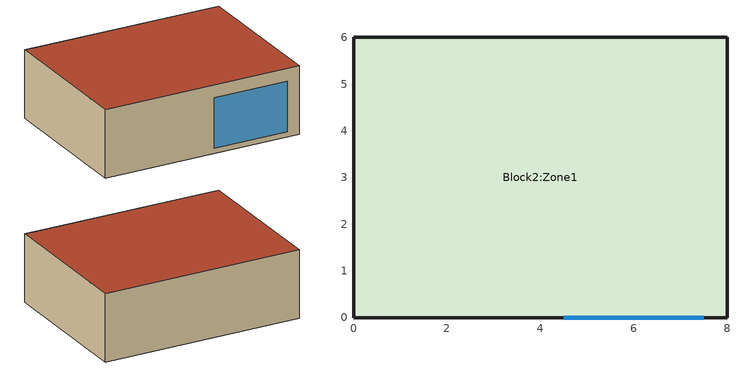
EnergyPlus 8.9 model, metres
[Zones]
Block2:Zone1
 floor ground (BESTEST Floor): 8,0 0,0 0,6 8,6 z0
 wall outside (BESTEST 6OO Wall): 8,0 8,6 0,6 0,0 8,0 z0:2.7
 window x2 (1001): 4.5,0 7.5,0 z0.2:2.2
 roof outside (BESTEST Roof): 0,0 8,0 8,6 0,6 z2.7
[Site:Location]
BESTEST 6OO (O1-O1:31-12)  (01-01:31-12): Latitude=39.8; Longitude=-104.9; Time Zone=-7; Elevation {m}=1609
[Site:GroundTemperature:BuildingSurface]
10, 10, 10, 10, 10, 10, 10, 10, 10, 10, 10, 10
[Site:GroundTemperature:Deep]
14, 14, 14, 14, 14, 14, 14, 14, 14, 14, 14, 14
[Site:GroundTemperature:Shallow]
14, 14, 14, 14, 14, 14, 14, 14, 14, 14, 14, 14
[Site:GroundTemperature:FCfactorMethod]
January FCfactorMethod ground temperature {C}=-0.36; Februry FCfactorMethod ground temperature {C}=-1.35; March FCfactorMethod ground temperature {C}=0.4; April FCfactorMethod ground temperature {C}=3.13; May FCfactorMethod ground temperature {C}=10.29; June FCfactorMethod ground temperature {C}=15.81; July FCfactorMethod ground temperature {C}=19.53; August FCfactorMethod ground temperature {C}=20.67; September FCfactorMethod ground temperature {C}=18.74; October FCfactorMethod ground temperature {C}=14.45; November FCfactorMethod ground temperature {C}=8.72; December FCfactorMethod ground temperature {C}=3.41
[Site:GroundReflectance]
0.2, 0.2, 0.2, 0.2, 0.2, 0.2, 0.2, 0.2, 0.2, 0.2, 0.2, 0.2
[Site:GroundReflectance:SnowModifier]
2, 2
[SizingPeriod:DesignDay] Day of Month=15; Humidity Condition Type=WetBulb; Barometric Pressure {N/M**2}=83431; Wind Direction {Degrees N=0, S=180}=0; Rain Indicator=No; Snow on ground indicator=No
Name | Month | Day Type -- used for schedules | Maximum Dry-Bulb Temperature {C} | Daily Dry-Bulb Temperature Range {C} | Wetbulb at Maximum Dry-Bulb{C} | Wind Speed {m/s} | Daylight Savings Time Indicator | Solar Model Indicator | Clearness {0.0 to 1.2} | Max Dry-Bulb {C} | Daily Temp Range {C} | Wet-Bulb at Max {C} | Wind Speed {M/Sec} | Clearness {0.0 to 1.2} - gives no sun (but does include long wave radiant heat exchange with sky)
Summer Design Day in BESTEST 6OO (O1-O1:31-12) Jul | 7 | SummerDesignDay | 36.8 | 18.2 | 16.3 | 0 | Yes | ASHRAEClearSky | 0.98
Summer Design Day in BESTEST 6OO (O1-O1:31-12) Aug | 8 | SummerDesignDay | 35 | 17.4 | 16.2 | 0 | Yes | ASHRAEClearSky | 0.98
Summer Design Day in BESTEST 6OO (O1-O1:31-12) Sep | 9 | SummerDesignDay | 32.7 | 18.1 | 15.5 | 0 | Yes | ASHRAEClearSky | 0.98
Winter Design Day in BESTEST 6OO (O1-O1:31-12) | 1 | WinterDesignDay |  |  |  |  | No |  |  | -18.6 | 0 | -18.6 | 12.2 | 0
[Building]
Building: North Axis=0; Terrain=Suburbs; Loads Convergence Tolerance=.04; Temperature Convergence Tolerance=.4; Solar Distribution=FullExterior; Maximum number of warmup days=25; Minimum number of warmup days=6
[Construction]
BESTEST Floor: BESTEST Insulation_1OO3, Copy of Timber Flooring_OO25
BESTEST Roof: BESTEST Roof Deck _OO19, BESTEST 6OO Fiber Quilt_O1118, BESTEST Plasterboard_OO19
BESTEST 6OO Wall: BESTEST Wood Siding_OOO9, BESTEST 6OO Fiber Quilt_OO66, BESTEST Plasterboard_OO12
1001: Simple 1001
[Material] Roughness=Rough; Thermal Emittance=.9; Solar Absorptance=.6; Visible Absorptance=.6
Name | Thickness {m} | Conductivity {w/m-K} | Density {kg/m3} | Specific Heat {J/kg-K}
BESTEST Insulation_1OO3 | 1.003 | .04 | .01 | 100
Copy of Timber Flooring_OO25 | .025 | .14 | 650 | 1200
BESTEST Roof Deck _OO19 | .019 | .14 | 530 | 900
BESTEST 6OO Fiber Quilt_O1118 | .1118 | .04 | 12 | 840
BESTEST Plasterboard_OO19 | .019 | .16 | 950 | 840
BESTEST Wood Siding_OOO9 | .009 | .14 | 530 | 840
BESTEST 6OO Fiber Quilt_OO66 | .066 | .04 | 12 | 840
BESTEST Plasterboard_OO12 | .012 | .16 | 950 | 840
[WindowMaterial:SimpleGlazingSystem]
Simple 1001: U-value W/m2/K=3; Solar Heat Gain Coefficient=.789; Visible Transmittance=.84
[Zone]
Block2:Zone1: Relative North (to building)=0; Zone Type=1; Zone multiplier=1; Zone volume=129.6; Floor Area=48; Zone inside convection algorithm=TARP; Part Of Total Floor Area=Yes
[OtherEquipment]
Block2:Zone1 Miscellaneous gain 1: Fuel Type=Electricity; Zone=Block2:Zone1; Equipment SCHEDULE=On 24/7; Design Level calculation method=EquipmentLevel; Design Equipment Level (W)=200; Latent fraction=0; Radiant fraction=.6; Fraction Lost=0; Carbon Dioxide Generation Rate=0; End-use category=ELECTRIC EQUIPMENT#Block2:Zone1#02
[ZoneInfiltration:DesignFlowRate]
Block2:Zone1 Infiltration: Zone=Block2:Zone1; Infiltration SCHEDULE=On 24/7; Design Volume Flow Rate calculation method=Flow/zone; Design Volume Flow Rate (m3/s)=.018; Constant Term Coefficient=1; Temperature Term Coefficient=0; Velocity Term Coefficient=0; Velocity Squared Term Coefficient=0
[Sizing:Zone]
Block2:Zone1: Zone Cooling Design Supply Air Temperature Input Method=SupplyAirTemperature; Zone Cooling Design Supply Air Temperature (C)=12; Zone Cooling Design Supply Air Temperature Difference=0; Zone Heating Design Supply Air Temperature Input Method=SupplyAirTemperature; Zone Heating Design Supply Air Temperature (C)=35; Zone Heating Design Supply Air Temperature Difference=0; Zone Cooling Design Supply Air Humidity Ratio (kgWater/kgDryAir)=.008; Zone Heating Design Supply Air Humidity Ratio (kgWater/kgDryAir)=.016; Design Specification Outdoor Air Object=Block2:Zone1; Zone Heating Sizing Factor=1.25; Zone Cooling Sizing Factor=1.15; Cooling Design Air Flow Method=DesignDay; Cooling Minimum Air Flow Fraction=0; Heating Design Air Flow Method=DesignDay; Design Specification Zone Air Distribution Object=Block2:Zone1
[DesignSpecification:ZoneAirDistribution]
Block2:Zone1: Zone Air Distribution Effectiveness in Cooling Mode (dimensionless)=1; Zone Air Distribution Effectiveness in Heating Mode (dimensionless)=1
[DesignSpecification:OutdoorAir]
Block2:Zone1: Outdoor Air Method=AirChanges/Hour; Outdoor Air Flow per Person {m3/s}=0; Outdoor Air Flow per Zone Floor Area {m3/s-m2}=0; Outdoor Air Flow per Zone {m3/s}=0; Outdoor Air Flow Air Changes per Hour=.5; Outdoor Air Flow Rate Fraction Schedule=Off 24/7
[ZoneControl:Thermostat]
Block2:Zone1 Thermostat: Block2:Zone1, Zone Control Type Sched, ThermostatSetpoint:DualSetpoint, Dual Setpoint - Zone Block2:Zone1
[ThermostatSetpoint:DualSetpoint]
Dual Setpoint - Zone Block2:Zone1: Block2:Zone1 Heating Setpoint Schedule, Block2:Zone1 Cooling SP Sch
[Zone equipment]
Block2:Zone1: Block2:Zone1 Ideal Loads Air
[ZoneHVAC:IdealLoadsAirSystem]
Block2:Zone1 Ideal Loads Air: Maximum Heating Supply Air Temperature {C}=35; Minimum Cooling Supply Air Temperature {C}=12; Maximum Heating Supply Air Humidity Ratio {kg-H2O/kg-air}=.016; Minimum Cooling Supply Air Humidity Ratio {kg-H2O/kg-air}=.008; Heating Limit=LimitCapacity; Maximum Heating Air Flow Rate {m3/s}=Autosize; Maximum Sensible Heating Capacity=Autosize; Cooling Limit=LimitFlowRateAndCapacity; Maximum Cooling Air Flow Rate {m3/s}=.54; Maximum Total Cooling Capacity=Autosize; Heating Availability Schedule=Block2:Zone1 Heating Availability Sch; Cooling availability schedule=Block2:Zone1 Cooling Availability Sch; Dehumidification Control Type=None; Humidification Control Type=None; Outdoor Air Economizer Type=DifferentialDryBulb; Heat Recovery Type=None
[Schedule:Compact]
On 24/7; Block2:Zone1 Heating Availability Sch; Block2:Zone1 Cooling Availability Sch: Any Number, Through: 12/31, For: AllDays, Until: 24:00, 1
Off 24/7: Any Number, Through: 12/31, For: AllDays, Until: 24:00, 0
Block2:Zone1 Heating Setpoint Schedule: Any Number, Through: 12/31, For: AllDays, Until: 24:00, 20
Block2:Zone1 Cooling SP Sch: Any Number, Through: 12/31, For: AllDays, Until: 24:00, 27
[Schedule:Day:Hourly]
Summer Control Type Day Sch; Winter Control Type Day Sch: Control Type, 4, 4, 4, 4, 4, 4, 4, 4, 4, 4, 4, 4, 4, 4, 4, 4, 4, 4, 4, 4, 4, 4, 4, 4
[Schedule:Week:Daily]
Summer Control Type Week Sch: Summer Control Type Day Sch, Summer Control Type Day Sch, Summer Control Type Day Sch, Summer Control Type Day Sch, Summer Control Type Day Sch, Summer Control Type Day Sch, Summer Control Type Day Sch, Summer Control Type Day Sch, Summer Control Type Day Sch, Summer Control Type Day Sch, Summer Control Type Day Sch, Summer Control Type Day Sch
Winter Control Type Week Sch: Winter Control Type Day Sch, Winter Control Type Day Sch, Winter Control Type Day Sch, Winter Control Type Day Sch, Winter Control Type Day Sch, Winter Control Type Day Sch, Winter Control Type Day Sch, Winter Control Type Day Sch, Winter Control Type Day Sch, Winter Control Type Day Sch, Winter Control Type Day Sch, Winter Control Type Day Sch
[Schedule:Year]
Zone Control Type Sched: Control Type, Winter Control Type Week Sch, 1, 1, 3, 31, Summer Control Type Week Sch, 4, 1, 9, 30, Winter Control Type Week Sch, 10, 1, 12, 31
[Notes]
Hourly weather file: C:\ProgramData\DesignBuilder\Weather Data\EP-BESTEST.epw
